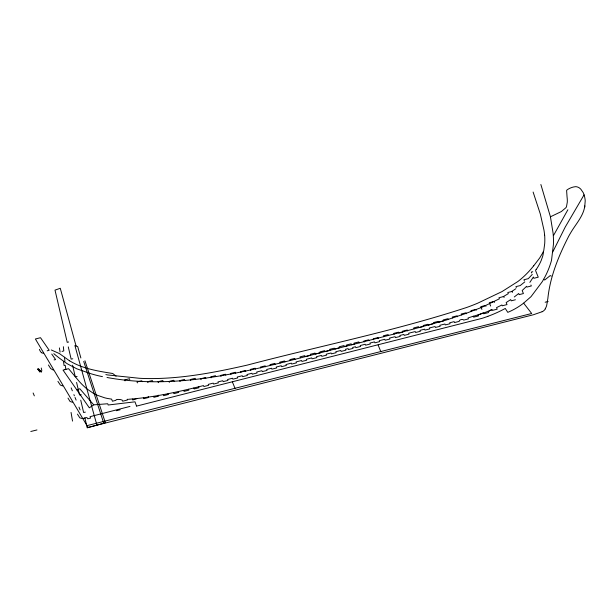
<?xml version="1.0" encoding="UTF-8"?>
<svg xmlns="http://www.w3.org/2000/svg" width="616" height="616" viewBox="0 0 616 616"><rect width="100%" height="100%" fill="white"/><g stroke="black" fill="none" stroke-linecap="round" stroke-linejoin="round"><path stroke-width="0.92" d="M584.661 207.384L585.2 201.078A14.468 12.251 43.6 0 0 585.077 199.307A27.628 23.393 43.6 0 0 584.222 195.403L583.899 194.348A17.664 14.961 43.6 0 0 583.275 192.731L580.857 189.235A18.688 15.824 43.6 0 0 580.226 188.642L579.402 187.965A5.567 4.712 43.6 0 0 578.47 187.41L578.208 187.287A7.461 6.314 43.6 0 0 577.107 186.894L576.568 186.771A5.367 4.543 43.6 0 0 575.56 186.679L573.457 187.002A26.742 22.646 43.6 0 0 568.329 189.058L566.889 190.067A1.925 1.632 43.6 0 0 566.612 190.506L567.059 197.035A27.227 23.054 43.6 0 1 567.236 198.745A32.332 27.381 43.6 0 1 567.282 202.225L566.497 206.591A8.662 7.338 43.6 0 1 565.935 207.684L561.361 211.55L550.435 216.801L553.114 233.356A92.2 78.07 43.6 0 1 553.484 240.995A80.311 68.006 43.6 0 1 553.414 244.544L551.52 260.306A106.545 90.221 43.6 0 1 543.635 279.294A74.936 63.456 43.6 0 1 542.034 281.997L531.023 296.658L523.631 303.141A94.91 80.365 43.6 0 1 507.792 312.358L505.266 308.447A159.298 134.889 43.6 0 1 487.833 316.324M584.838 205.913C583.367 216.47 575.444 224.363 570.385 233.318A121.514 102.895 43.6 0 0 568.745 236.159C558.658 255.879 549.988 276.776 547.801 299.014M547.709 299.63L546.7 305.282A13.629 11.535 43.6 0 1 545.93 307.461L545.198 308.793M552.745 251.998L565.211 227.088L584.068 194.856M553.615 235.327L567.875 209.763M533.341 277.054L529.86 282.374M536.151 269.515L535.589 270.301M533.71 265.804L539.593 258.112L542.565 253.207A16.979 14.384 43.6 0 0 543.797 250.404L544.706 243.582A67.09 56.811 43.6 0 0 544.644 235.066M532.278 274.428L528.297 278.655L523.939 279.756L524.316 280.68M524.801 281.874L520.181 285.585L515.931 286.625L516.308 287.549M514.298 296.958L518.718 293.478L519.188 294.633L523.415 293.562L522.183 290.521L526.595 286.294L526.911 287.079L531.323 285.963L530.946 285.039M515.869 288.712L511.619 291.553M136.536 406.029L134.996 401.825L108.177 405.005L107.738 403.742L93.748 404.851L89.32 407.815L63.032 370.093L68.569 368.684L79.379 381.627A76.969 65.173 43.6 0 0 84.854 387.125A56.942 48.217 43.6 0 0 86.787 388.804L95.118 394.51L104.743 397.828A50.704 42.935 43.6 0 0 108.462 398.629L111.588 399.106L112.451 401.208L115.885 400.338C114.568 398.976 123.577 398.922 122.676 401.208L127.435 400.007L127.166 399.345L127.989 399.291M503.226 296.658L508.292 293.663L507.823 292.515L512.058 291.445L512.435 292.369M77.031 390.005L79.772 388.711L93.748 404.851M492.099 309.617L490.105 310.464A172.996 146.493 43.6 0 1 473.296 316.247A47.871 40.533 43.6 0 0 472.303 316.547L468.052 317.971L468.43 318.895L463.671 320.104C463.386 318.495 458.366 319.997 459.274 321.36L454.516 322.561L454.138 321.637L449.672 322.807L450.05 323.731L445.291 324.932L444.914 324.008L439.801 325.325L440.171 326.249L435.412 327.458L435.035 326.534L429.398 327.966L429.775 328.89L425.009 330.099L424.64 329.175L420.004 330.353L420.374 331.277L415.615 332.486L415.238 331.562L408.624 333.248L408.993 334.172L404.235 335.374L403.857 334.45L399.869 335.474L400.246 336.398L395.48 337.599L395.11 336.675L389.535 338.092L389.913 339.016L385.154 340.225L384.777 339.3L379.287 340.687L379.656 341.611L374.898 342.819L374.52 341.895L369.97 343.058L370.339 343.982L365.581 345.183L365.203 344.259L360.237 345.53L360.614 346.454L355.848 347.655L355.471 346.731L352.637 347.463L353.014 348.387L348.425 349.541L348.055 348.618L345.514 349.272L345.892 350.196L341.133 351.405L340.756 350.481L335.789 351.751L336.167 352.675L331.4 353.884L331.031 352.96L326.18 354.215L326.557 355.139L321.791 356.348L321.421 355.424L316.462 356.695L316.84 357.619L312.073 358.828L311.704 357.904L306.291 359.313L306.668 360.237L301.909 361.438L301.532 360.514L296.088 361.931L296.465 362.855L291.699 364.064L291.329 363.14L285.986 364.526L286.363 365.45L281.604 366.659L281.227 365.735L276.276 367.028L276.653 367.952L271.895 369.153L271.517 368.229L266.666 369.485L267.044 370.409L262.285 371.617L261.908 370.693L256.687 372.056L257.057 372.98L252.298 374.182L251.921 373.257L247.001 374.536L247.378 375.46L242.619 376.661L242.242 375.737L237.283 377.023L237.653 377.947L232.894 379.156L232.517 378.232L227.55 379.51L227.928 380.434L223.169 381.635L222.792 380.711L217.979 381.928L218.349 382.852L213.59 384.061L213.213 383.137L208.239 384.392L208.616 385.316L203.858 386.525L203.48 385.601C178.894 391.73 154.015 397.412 128.682 399.253M62.039 351.466L63.794 350.889L63.356 346.716M47.186 350.812L49.188 350.242L40.51 337.691L35.389 338.993L88.08 427.419L533.418 314.745L541.402 311.981A17.51 14.822 43.6 0 0 542.072 311.658M68.653 341.972L67.221 342.365L55.001 290.128L60.276 288.28L76.061 345.984M82.806 418.557L86.894 417.502L87.765 418.818L90.567 418.041L90.059 416.685L129.961 406.421M532.755 271.71L531.323 272.072L531.693 272.996M515.43 299.761L511.203 300.831L510.695 299.584L506.175 302.556L506.999 304.589L502.24 305.79L501.909 304.974L496.542 307.615L497.174 309.178L492.415 310.387C492.061 308.647 487.656 311.465 488.457 312.589L483.699 313.79L483.321 312.866L478.055 315.03L478.424 315.954L473.666 317.155L473.288 316.231M116.309 410.726L120.128 409.763M545.152 302.225L548.125 301.478M136.567 406.113L482.128 318.318A190.39 161.215 43.6 0 0 487.849 316.347M87.025 425.625L531.693 313.498L523.631 303.141M30.8 431.485L36.952 429.953M85.355 412.104L83.63 412.528L80.727 400.138M64.657 369.685L65.873 369.423L65.234 365.327L64.079 365.519L63.502 361.669L64.957 361.299L64.434 357.28M54.085 359.898L55.617 359.598L51.752 354.069M72.788 358.789L71.14 359.105L68.276 346.893M82.02 418.495L79.811 417.833L77.439 414.106M77.116 376.515L75.26 376.723L72.557 365.188M81.258 394.764L79.51 394.933L76.592 382.428M72.388 402.248L70.062 401.478L67.999 398.121M62.709 385.939L60.353 385.062L57.927 381.373M43.305 353.207L42.235 353.037A1.863 1.578 43.6 0 1 41.657 352.729L41.511 352.606M105.867 374.59A89.42 75.722 43.6 0 0 107.661 374.944L139.293 378.27A234.057 198.19 43.6 0 0 144.891 378.517C179.425 379.325 213.613 372.742 247.147 365.126C320.358 345.876 394.887 330.961 466.89 307.399A301.255 255.093 43.6 0 0 477.777 303.157L502.055 291.56L517.833 281.543A117.902 99.838 43.6 0 0 520.736 279.225A125.41 106.191 43.6 0 0 533.687 265.781M106.991 377.485C178.702 390.744 251.005 370.609 320.02 352.853L411.734 329.537L446.277 320.058L465.765 313.49L482.051 307.222L499.399 298.798L498.968 297.736L503.726 296.527L504.104 297.451M53.299 370.062L50.689 368.599L48.402 364.965M51.282 349.965L59.398 353.569L69.539 360.814M551.274 276.068L550.265 275.575L544.683 280.018L543.635 279.294M69.392 360.691C82.375 368.691 97.875 371.125 112.697 373.496L116.07 376.168M53.808 353.676L55.956 355.447A140.363 118.857 43.6 0 0 67.452 363.871L76.777 368.807L90.937 373.743A119.412 101.109 43.6 0 0 102.464 376.645M39.948 372.126L37.576 368.922L40.625 371.602L38.462 368.768L41.465 372.141L41.788 370.285L41.233 368.006M39.378 349.38L39.609 349.865A8.509 7.199 43.6 0 0 41.426 352.675M33.118 393L34.334 395.865M535.727 270.955L538.253 277.177L533.849 278.293L533.471 277.369M494.425 302.41L494.047 301.486L489.289 302.687L490.652 306.044M485.932 306.368L485.554 305.444L480.796 306.653L481.912 309.394M476.145 310.341L475.775 309.417L471.009 310.626L471.386 311.55M466.335 313.744L465.966 312.82L461.199 314.021L461.577 314.945M457.411 316.763L457.041 315.839L452.275 317.048L452.652 317.971M448.386 319.635L448.017 318.711L443.25 319.92L443.628 320.844L438.569 322.307L438.199 321.383L433.433 322.584L433.81 323.508L428.282 325.217L427.904 324.293L423.146 325.494L423.515 326.418L418.895 327.627L418.518 326.703L413.76 327.912L414.129 328.836M407.669 330.908L407.299 329.983L402.533 331.192L402.91 332.116L398.906 333.094L398.529 332.17L393.77 333.379L394.14 334.303M388.496 335.528L388.119 334.603L383.36 335.805L383.737 336.729M378.401 338.507L378.024 337.583L373.257 338.792L373.635 339.716M378.116 344.999L380.819 351.659M369.03 340.756L368.661 339.832L363.894 341.033L364.272 341.957M359.151 342.866L358.781 341.942L354.015 343.15L354.392 344.075L351.536 344.744L351.159 343.82L346.577 344.983L346.947 345.907L344.39 346.492L344.013 345.568L339.254 346.77L339.624 347.694L335.019 349.018L334.334 348.179L329.575 349.38L329.953 350.304L325.117 351.597L324.74 350.673L319.981 351.882L320.358 352.806L315.377 354.023L314.999 353.099L310.241 354.308L310.618 355.232L305.182 356.587L304.812 355.663L300.046 356.864L300.423 357.788M295.033 359.344L294.664 358.42L289.897 359.629L290.275 360.553M284.915 361.892L284.546 360.968L279.78 362.177L280.157 363.101M275.183 364.333L274.813 363.409L270.047 364.618L270.424 365.542M265.573 366.797L265.203 365.873L260.437 367.082L260.814 368.006M255.501 369.146L255.124 368.222L250.365 369.423L250.743 370.347M245.745 371.433L245.368 370.509L240.61 371.71L240.979 372.634M235.728 373.196L235.35 372.272L230.592 373.481L230.969 374.405M232.378 381.874L235.012 388.365M225.787 375.152L225.41 374.228L220.651 375.437L221.021 376.361M215.816 376.607L215.438 375.683L210.68 376.884L211.057 377.808M205.844 378.486L205.467 377.562L200.708 378.771L201.085 379.695M195.503 379.248L195.133 378.324L190.367 379.533L190.744 380.457M198.575 386.81L198.953 387.733L194.186 388.935L193.817 388.011M184.854 380.357L184.477 379.433L179.718 380.634L180.088 381.558M188.458 389.243L188.835 390.167L184.076 391.376L183.699 390.452M174.128 381.196L173.751 380.272L168.992 381.473L169.362 382.397M178.317 391.514L178.694 392.438L173.928 393.647L173.558 392.723M163.163 381.45L162.786 380.526L158.027 381.735L158.404 382.659M168.076 393.547L168.453 394.471L163.687 395.672L163.317 394.748M152.73 381.473L152.352 380.549L147.594 381.751L147.971 382.675M158.297 395.187L158.674 396.111L153.908 397.312L153.538 396.388M142.173 381.689L141.796 380.765L137.037 381.966L137.406 382.89M148.21 396.565L148.587 397.489L143.821 398.691L143.451 397.767M129.784 379.664L129.414 378.74L124.648 379.949L125.025 380.873M137.43 398.475L132.786 399.984L132.417 399.06M71.163 387.895L72.342 390.798M73.897 394.64L74.382 395.834M75.037 397.451L76.122 400.115M78.963 407.107L80.095 409.91M533.117 192.046L540.324 214.029L543.951 230.022A78.994 66.89 43.6 0 1 544.544 234.419L544.606 235.058M540.871 184.515L550.435 216.77M84.939 360.737L105.359 422.745L87.218 427.851L84.862 417.779M83.714 361.446L103.75 423.2M80.865 357.981L77.724 346.615L74.898 345.53L96.897 425.125M71.056 412.443L72.526 421.105M59.398 347.917L60.083 352.09M536.182 269.538A67.991 57.573 43.6 0 0 541.225 260.437L542.735 256.148A25.787 21.837 43.6 0 0 543.397 251.52M545.36 308.909A11.434 9.687 43.6 0 1 542.142 311.765"/></g></svg>
